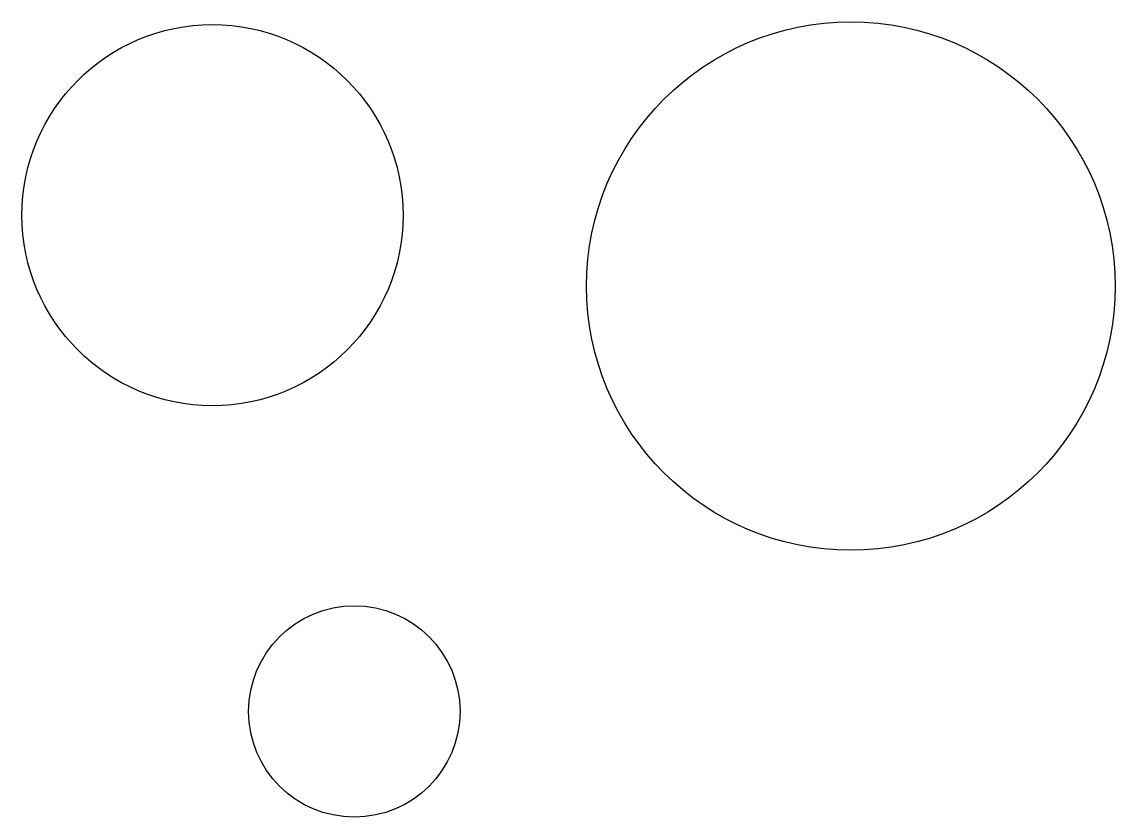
# Model space of a CAD drawing. Header units: millimetres. Extents: x -3.1 to 43.2, y 1.5 to 35.2.
import ezdxf

# ---------------------------------------------------------------- set-up
doc = ezdxf.new("R2010")
doc.units = ezdxf.units.MM
doc.layers.get('0').update_dxf_attribs({"lineweight": 25, "true_color": 0xffffff})

msp = doc.modelspace()

# ---------------------------------------------------------------- linework, layer by layer
for centre, radius in [((32, 24), 11.18), ((5, 27), 8.062), ((11, 6), 4.472)]:
    msp.add_circle(centre, radius)

doc.saveas('drawing.dxf')
